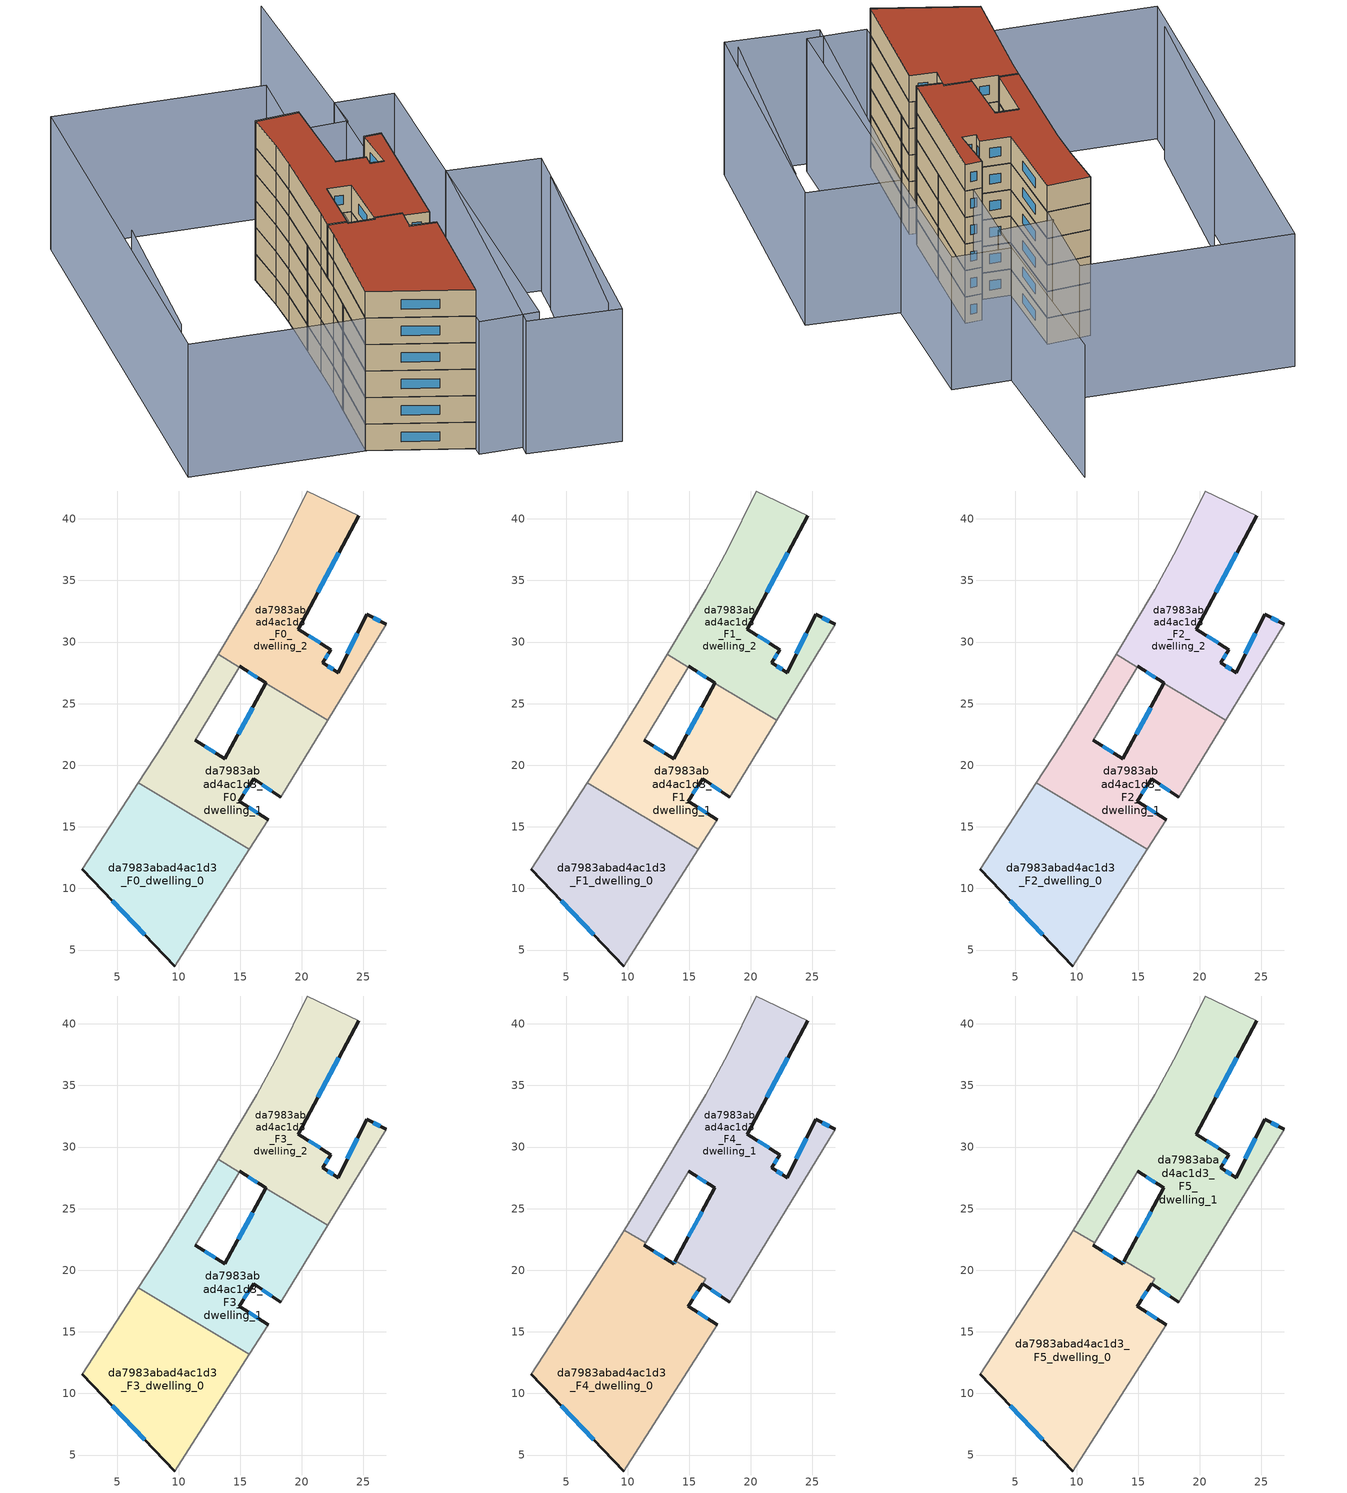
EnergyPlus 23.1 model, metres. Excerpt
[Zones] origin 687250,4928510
da7983abad4ac1d3_F0_dwelling_0
 floor ground (EU_floor_Construction): 9.68,3.71 15.74,13.19 6.72,18.56 2.16,11.57 z0
 wall outside (EU_wall_Construction): 9.68,3.71 2.16,11.57 z0:3
 wall adiabatic (EU_wall_Construction): 2.16,11.57 6.72,18.56 / 15.74,13.19 9.68,3.71 z0:3
 wall to da7983abad4ac1d3_F0_dwelling_1 (EU_wall_Construction): 6.72,18.56 15.74,13.19 z0:3
 window (EU_Window_Construction): 7.23,6.26 4.61,9.01 z0.98:2.02
da7983abad4ac1d3_F0_dwelling_1
 floor ground (EU_floor_Construction): 17.26,15.57 14.92,17.08 16.09,18.89 18.27,17.38 22.12,23.67 17.08,26.67 13.74,20.53 11.33,22.01 14.93,27.96 13.2,28.99 10.93,25.22 8.73,21.63 6.72,18.56 15.74,13.19 z0
 wall outside (EU_wall_Construction): 11.33,22.01 13.74,20.53 17.08,26.67 / 18.27,17.38 16.09,18.89 14.92,17.08 17.26,15.57 z0:3
 wall adiabatic (EU_wall_Construction): 14.93,27.96 11.33,22.01 / 22.12,23.67 18.27,17.38 / 17.26,15.57 15.74,13.19 / 6.72,18.56 8.73,21.63 10.93,25.22 13.2,28.99 z0:3
 wall to da7983abad4ac1d3_F0_dwelling_2 (EU_wall_Construction): 13.2,28.99 14.92,27.96 / 17.08,26.67 22.12,23.67 z0:3
 window (EU_Window_Construction): 12.11,21.53 12.96,21.01 / 14.83,22.52 16,24.67 / 17.56,17.88 16.8,18.4 / 15.71,18.31 15.3,17.67 / 15.68,16.59 16.5,16.06 z0.98:2.02
da7983abad4ac1d3_F0_dwelling_2
 floor ground (EU_floor_Construction): 22.12,23.67 26.87,31.42 25.26,32.25 22.95,27.51 21.68,28.3 22.36,29.38 19.7,31.05 24.61,40.25 20.45,42.25 18.14,37.54 16.35,34.22 13.2,28.99 14.93,27.96 14.96,28.01 17.09,26.68 17.08,26.67 z0
 wall outside (EU_wall_Construction): 24.61,40.25 19.7,31.05 22.36,29.38 21.68,28.3 22.95,27.51 25.26,32.25 26.87,31.42 / 17.08,26.67 17.09,26.68 14.96,28.01 z0:3
 wall adiabatic (EU_wall_Construction): 26.87,31.42 22.12,23.67 / 14.96,28.01 14.93,27.96 / 13.2,28.99 16.35,34.22 18.14,37.54 20.45,42.25 24.61,40.25 z0:3
 window (EU_Window_Construction): 23.01,37.26 21.3,34.05 / 20.57,30.51 21.49,29.93 / 22.14,29.03 21.9,28.66 / 22.09,28.05 22.54,27.77 / 23.7,29.06 24.51,30.71 / 25.78,31.99 26.35,31.69 / 16.4,27.12 15.65,27.58 z0.98:2.02
da7983abad4ac1d3_F1_dwelling_0
 floor to da7983abad4ac1d3_F0_dwelling_0 (EU_floor_Construction): 9.68,3.71 15.74,13.19 6.72,18.56 2.16,11.57 z3
 wall outside (EU_wall_Construction): 9.68,3.71 2.16,11.57 z3:6
 wall adiabatic (EU_wall_Construction): 2.16,11.57 6.72,18.56 / 15.74,13.19 9.68,3.71 z3:6
 wall to da7983abad4ac1d3_F1_dwelling_1 (EU_wall_Construction): 6.72,18.56 15.74,13.19 z3:6
 window (EU_Window_Construction): 7.23,6.26 4.61,9.01 z3.98:5.02
da7983abad4ac1d3_F1_dwelling_1
 floor to da7983abad4ac1d3_F0_dwelling_1 (EU_floor_Construction): 17.26,15.57 14.92,17.08 16.09,18.89 18.27,17.38 22.12,23.67 17.08,26.67 13.74,20.53 11.33,22.01 14.92,27.96 13.2,28.99 10.93,25.22 8.73,21.63 6.72,18.56 15.74,13.19 z3
 wall outside (EU_wall_Construction): 11.33,22.01 13.74,20.53 17.08,26.67 / 18.27,17.38 16.09,18.89 14.92,17.08 17.26,15.57 z3:6
 wall adiabatic (EU_wall_Construction): 14.93,27.96 11.33,22.01 / 22.12,23.67 18.27,17.38 / 17.26,15.57 15.74,13.19 / 6.72,18.56 8.73,21.63 10.93,25.22 13.2,28.99 z3:6
 wall to da7983abad4ac1d3_F1_dwelling_2 (EU_wall_Construction): 13.2,28.99 14.92,27.96 / 17.08,26.67 22.12,23.67 z3:6
 window (EU_Window_Construction): 12.11,21.53 12.96,21.01 / 14.83,22.52 16,24.67 / 17.56,17.88 16.8,18.4 / 15.71,18.31 15.3,17.67 / 15.68,16.59 16.5,16.06 z3.98:5.02
da7983abad4ac1d3_F1_dwelling_2
 floor to da7983abad4ac1d3_F0_dwelling_2 (EU_floor_Construction): 22.12,23.67 26.87,31.42 25.26,32.25 22.95,27.51 21.68,28.3 22.36,29.38 19.7,31.05 24.61,40.25 20.45,42.25 18.14,37.54 16.35,34.22 13.2,28.99 14.92,27.96 14.96,28.01 17.09,26.68 17.08,26.67 z3
 wall outside (EU_wall_Construction): 24.61,40.25 19.7,31.05 22.36,29.38 21.68,28.3 22.95,27.51 25.26,32.25 26.87,31.42 / 17.08,26.67 17.09,26.68 14.96,28.01 z3:6
 wall adiabatic (EU_wall_Construction): 26.87,31.42 22.12,23.67 / 14.96,28.01 14.93,27.96 / 13.2,28.99 16.35,34.22 18.14,37.54 20.45,42.25 24.61,40.25 z3:6
 window (EU_Window_Construction): 23.01,37.26 21.3,34.05 / 20.57,30.51 21.49,29.93 / 22.14,29.03 21.9,28.66 / 22.09,28.05 22.54,27.77 / 23.7,29.06 24.51,30.71 / 25.78,31.99 26.35,31.69 / 16.4,27.12 15.65,27.58 z3.98:5.02
da7983abad4ac1d3_F2_dwelling_0
 floor to da7983abad4ac1d3_F1_dwelling_0 (EU_floor_Construction): 9.68,3.71 15.74,13.19 6.72,18.56 2.16,11.57 z6
 wall outside (EU_wall_Construction): 9.68,3.71 2.16,11.57 z6:9
 wall adiabatic (EU_wall_Construction): 2.16,11.57 6.72,18.56 / 15.74,13.19 9.68,3.71 z6:9
 wall to da7983abad4ac1d3_F2_dwelling_1 (EU_wall_Construction): 6.72,18.56 15.74,13.19 z6:9
 window (EU_Window_Construction): 7.23,6.26 4.61,9.01 z6.98:8.02
da7983abad4ac1d3_F2_dwelling_1
 floor to da7983abad4ac1d3_F1_dwelling_1 (EU_floor_Construction): 17.26,15.57 14.92,17.08 16.09,18.89 18.27,17.38 22.12,23.67 17.08,26.67 13.74,20.53 11.33,22.01 14.92,27.96 13.2,28.99 10.93,25.22 8.73,21.63 6.72,18.56 15.74,13.19 z6
 wall outside (EU_wall_Construction): 11.33,22.01 13.74,20.53 17.08,26.67 / 18.27,17.38 16.09,18.89 14.92,17.08 17.26,15.57 z6:9
 wall adiabatic (EU_wall_Construction): 14.93,27.96 11.33,22.01 / 22.12,23.67 18.27,17.38 / 17.26,15.57 15.74,13.19 / 6.72,18.56 8.73,21.63 10.93,25.22 13.2,28.99 z6:9
 wall to da7983abad4ac1d3_F2_dwelling_2 (EU_wall_Construction): 13.2,28.99 14.92,27.96 / 17.08,26.67 22.12,23.67 z6:9
 window (EU_Window_Construction): 12.11,21.53 12.96,21.01 / 14.83,22.52 16,24.67 / 17.56,17.88 16.8,18.4 / 15.71,18.31 15.3,17.67 / 15.68,16.59 16.5,16.06 z6.98:8.02
da7983abad4ac1d3_F2_dwelling_2
 floor to da7983abad4ac1d3_F1_dwelling_2 (EU_floor_Construction): 22.12,23.67 26.87,31.42 25.26,32.25 22.95,27.51 21.68,28.3 22.36,29.38 19.7,31.05 24.61,40.25 20.45,42.25 18.14,37.54 16.35,34.22 13.2,28.99 14.92,27.96 14.96,28.01 17.09,26.68 17.08,26.67 z6
 wall outside (EU_wall_Construction): 24.61,40.25 19.7,31.05 22.36,29.38 21.68,28.3 22.95,27.51 25.26,32.25 26.87,31.42 / 17.08,26.67 17.09,26.68 14.96,28.01 z6:9
 wall adiabatic (EU_wall_Construction): 26.87,31.42 22.12,23.67 / 14.96,28.01 14.93,27.96 / 13.2,28.99 16.35,34.22 18.14,37.54 20.45,42.25 24.61,40.25 z6:9
 window (EU_Window_Construction): 23.01,37.26 21.3,34.05 / 20.57,30.51 21.49,29.93 / 22.14,29.03 21.9,28.66 / 22.09,28.05 22.54,27.77 / 23.7,29.06 24.51,30.71 / 25.78,31.99 26.35,31.69 / 16.4,27.12 15.65,27.58 z6.98:8.02
da7983abad4ac1d3_F3_dwelling_0
 floor to da7983abad4ac1d3_F2_dwelling_0 (EU_floor_Construction): 9.68,3.71 15.74,13.19 6.72,18.56 2.16,11.57 z9
 wall outside (EU_wall_Construction): 9.68,3.71 2.16,11.57 z9:12
 wall adiabatic (EU_wall_Construction): 2.16,11.57 6.72,18.56 / 15.74,13.19 9.68,3.71 z9:12
 wall to da7983abad4ac1d3_F3_dwelling_1 (EU_wall_Construction): 6.72,18.56 15.74,13.19 z9:12
 window (EU_Window_Construction): 7.23,6.26 4.61,9.01 z9.98:11.02
da7983abad4ac1d3_F3_dwelling_1
 floor to da7983abad4ac1d3_F2_dwelling_1 (EU_floor_Construction): 17.26,15.57 14.92,17.08 16.09,18.89 18.27,17.38 22.12,23.67 17.08,26.67 13.74,20.53 11.33,22.01 14.92,27.96 13.2,28.99 10.93,25.22 8.73,21.63 6.72,18.56 15.74,13.19 z9
 wall outside (EU_wall_Construction): 11.33,22.01 13.74,20.53 17.08,26.67 / 18.27,17.38 16.09,18.89 14.92,17.08 17.26,15.57 z9:12
 wall adiabatic (EU_wall_Construction): 14.93,27.96 11.33,22.01 / 22.12,23.67 18.27,17.38 / 17.26,15.57 15.74,13.19 / 6.72,18.56 8.73,21.63 10.93,25.22 13.2,28.99 z9:12
 wall to da7983abad4ac1d3_F3_dwelling_2 (EU_wall_Construction): 13.2,28.99 14.92,27.96 / 17.08,26.67 22.12,23.67 z9:12
 window (EU_Window_Construction): 12.11,21.53 12.96,21.01 / 14.83,22.52 16,24.67 / 17.56,17.88 16.8,18.4 / 15.71,18.31 15.3,17.67 / 15.68,16.59 16.5,16.06 z9.98:11.02
da7983abad4ac1d3_F3_dwelling_2
 floor to da7983abad4ac1d3_F2_dwelling_2 (EU_floor_Construction): 22.12,23.67 26.87,31.42 25.26,32.25 22.95,27.51 21.68,28.3 22.36,29.38 19.7,31.05 24.61,40.25 20.45,42.25 18.14,37.54 16.35,34.22 13.2,28.99 14.92,27.96 14.96,28.01 17.09,26.68 17.08,26.67 z9
 wall outside (EU_wall_Construction): 24.61,40.25 19.7,31.05 22.36,29.38 21.68,28.3 22.95,27.51 25.26,32.25 26.87,31.42 / 17.08,26.67 17.09,26.68 14.96,28.01 z9:12
 wall adiabatic (EU_wall_Construction): 26.87,31.42 22.12,23.67 / 14.96,28.01 14.93,27.96 / 13.2,28.99 16.35,34.22 18.14,37.54 20.45,42.25 24.61,40.25 z9:12
 window (EU_Window_Construction): 23.01,37.26 21.3,34.05 / 20.57,30.51 21.49,29.93 / 22.14,29.03 21.9,28.66 / 22.09,28.05 22.54,27.77 / 23.7,29.06 24.51,30.71 / 25.78,31.99 26.35,31.69 / 16.4,27.12 15.65,27.58 z9.98:11.02
da7983abad4ac1d3_F4_dwelling_0
 floor to da7983abad4ac1d3_F3_dwelling_0 (EU_floor_Construction): 9.68,3.71 15.74,13.19 6.72,18.56 2.16,11.57 z12
 floor to da7983abad4ac1d3_F3_dwelling_1 (EU_floor_Construction): 15.74,13.19 17.26,15.57 14.92,17.08 16.09,18.89 16.35,19.3 13.88,20.78 13.74,20.53 11.33,22.01 11.45,22.22 9.72,23.25 8.73,21.63 6.72,18.56 z12
 wall outside (EU_wall_Construction): 9.68,3.71 2.16,11.57 / 11.33,22.01 13.74,20.53 13.88,20.78 / 16.09,18.89 14.92,17.08 17.26,15.57 z12:15
 wall adiabatic (EU_wall_Construction): 2.16,11.57 8.73,21.63 9.72,23.25 / 11.45,22.22 11.33,22.01 / 17.26,15.57 9.68,3.71 z12:15
 wall to da7983abad4ac1d3_F4_dwelling_1 (EU_wall_Construction): 9.72,23.25 11.45,22.22 / 13.88,20.78 16.35,19.3 16.09,18.89 z12:15
 window (EU_Window_Construction): 7.23,6.26 4.61,9.01 / 12.11,21.53 12.96,21.01 / 13.78,20.61 13.83,20.7 / 15.68,16.59 16.5,16.06 / 15.71,18.31 15.3,17.67 z12.98:14.02
da7983abad4ac1d3_F4_dwelling_1
 floor to da7983abad4ac1d3_F3_dwelling_1 (EU_floor_Construction): 18.27,17.38 22.12,23.67 17.08,26.67 13.88,20.78 16.35,19.3 16.09,18.89 z12; 11.45,22.22 14.92,27.96 13.2,28.99 10.93,25.22 9.72,23.25 z12
 floor to da7983abad4ac1d3_F3_dwelling_2 (EU_floor_Construction): 22.12,23.67 26.87,31.42 25.26,32.25 22.95,27.51 21.68,28.3 22.36,29.38 19.7,31.05 24.61,40.25 20.45,42.25 18.14,37.54 16.35,34.22 13.2,28.99 14.92,27.96 14.96,28.01 17.09,26.68 17.08,26.67 z12
 wall outside (EU_wall_Construction): 13.88,20.78 17.09,26.68 14.96,28.01 / 24.61,40.25 19.7,31.05 22.36,29.38 21.68,28.3 22.95,27.51 25.26,32.25 26.87,31.42 / 18.27,17.38 16.09,18.89 z12:15
 wall adiabatic (EU_wall_Construction): 14.96,28.01 11.45,22.22 / 9.72,23.25 10.93,25.22 16.35,34.22 18.14,37.54 20.45,42.25 24.61,40.25 / 26.87,31.42 18.27,17.38 z12:15
 window (EU_Window_Construction): 14.92,22.7 16.05,24.76 / 16.4,27.12 15.65,27.58 / 23.01,37.26 21.3,34.05 / 20.57,30.51 21.49,29.93 / 22.14,29.03 21.9,28.66 / 22.09,28.05 22.54,27.77 / 23.7,29.06 24.51,30.71 / 25.78,31.99 26.35,31.69 / 17.56,17.88 16.8,18.4 z12.98:14.02
da7983abad4ac1d3_F5_dwelling_0
 floor to da7983abad4ac1d3_F4_dwelling_0 (EU_floor_Construction): 9.68,3.71 17.26,15.57 14.92,17.08 16.09,18.89 16.35,19.3 13.88,20.78 13.74,20.53 11.33,22.01 11.45,22.22 9.72,23.25 8.73,21.63 2.16,11.57 z15
 wall outside (EU_wall_Construction): 9.68,3.71 2.16,11.57 / 11.33,22.01 13.74,20.53 13.88,20.78 / 16.09,18.89 14.92,17.08 17.26,15.57 z15:18
 wall adiabatic (EU_wall_Construction): 2.16,11.57 8.73,21.63 9.72,23.25 / 11.45,22.22 11.33,22.01 / 17.26,15.57 9.68,3.71 z15:18
 wall to da7983abad4ac1d3_F5_dwelling_1 (EU_wall_Construction): 9.72,23.25 11.45,22.22 / 13.88,20.78 16.35,19.3 16.09,18.89 z15:18
 window (EU_Window_Construction): 7.23,6.26 4.61,9.01 / 12.11,21.53 12.96,21.01 / 13.78,20.61 13.83,20.7 / 15.68,16.59 16.5,16.06 / 15.71,18.31 15.3,17.67 z15.98:17.02
 roof outside (EU_roof_Construction): 16.35,19.3 14.92,17.08 17.26,15.57 9.68,3.71 2.16,11.57 8.73,21.63 9.72,23.25 11.45,22.22 11.33,22.01 13.74,20.53 13.88,20.78 z18
da7983abad4ac1d3_F5_dwelling_1
 floor to da7983abad4ac1d3_F4_dwelling_1 (EU_floor_Construction): 18.27,17.38 26.87,31.42 25.26,32.25 22.95,27.51 21.68,28.3 22.36,29.38 19.7,31.05 24.61,40.25 20.45,42.25 18.14,37.54 16.35,34.22 10.93,25.22 9.72,23.25 11.45,22.22 14.96,28.01 17.09,26.68 13.88,20.78 16.35,19.3 16.09,18.89 z15
 wall outside (EU_wall_Construction): 13.88,20.78 17.09,26.68 14.96,28.01 / 24.61,40.25 19.7,31.05 22.36,29.38 21.68,28.3 22.95,27.51 25.26,32.25 26.87,31.42 / 18.27,17.38 16.09,18.89 z15:18
 wall adiabatic (EU_wall_Construction): 14.96,28.01 11.45,22.22 / 9.72,23.25 10.93,25.22 16.35,34.22 18.14,37.54 20.45,42.25 24.61,40.25 / 26.87,31.42 18.27,17.38 z15:18
 window (EU_Window_Construction): 14.92,22.7 16.05,24.76 / 16.4,27.12 15.65,27.58 / 23.01,37.26 21.3,34.05 / 20.57,30.51 21.49,29.93 / 22.14,29.03 21.9,28.66 / 22.09,28.05 22.54,27.77 / 23.7,29.06 24.51,30.71 / 25.78,31.99 26.35,31.69 / 17.56,17.88 16.8,18.4 z15.98:17.02
 roof outside (EU_roof_Construction): 24.61,40.25 19.7,31.05 22.36,29.38 21.68,28.3 22.95,27.51 25.26,32.25 26.87,31.42 18.27,17.38 16.09,18.89 16.35,19.3 13.88,20.78 17.09,26.68 14.96,28.01 11.45,22.22 9.72,23.25 10.93,25.22 16.35,34.22 18.14,37.54 20.45,42.25 z18
shading: 20.21,-4.33 35.33,16.64 / -0.01,40.39 -10.74,24.36 / 41.9,60.53 30.5,38.99 / 30.5,38.99 25.38,41.7 / 37.53,19.82 20.35,-6.06 / 20.35,-6.06 12.24,-0.68 / 12.24,-0.68 29.42,25.21 / 29.42,25.21 37.53,19.82 / 9.11,2.74 32.24,42.34 / 32.24,42.34 37.6,39.21 / 37.6,39.21 14.47,-0.39 / 14.47,-0.39 9.11,2.74 / -13.28,21.15 11.68,61.36 / 11.68,61.36 30.47,49.7 / 30.47,49.7 5.51,9.48 / 5.51,9.48 -13.28,21.15 z0:15
[Building]
EU S2 Campaign: North Axis=0; Terrain=City; Solar Distribution=FullExterior
[Site:Location]
Bologna: Latitude=44.5; Longitude=11.25; Time Zone=1; Elevation=37
[SizingPeriod:WeatherFileDays]
AnnualSizingPeriod: Begin Month=1; Begin Day of Month=1; End Month=12; End Day of Month=31; Day of Week for Start Day=Monday; Use Weather File Daylight Saving Period=No; Use Weather File Rain and Snow Indicators=No
[MATERIAL]
EU_InternalMass_Material: Roughness=MediumRough; Thickness=0.1; Conductivity=1; Density=1800; Specific Heat=900; Thermal Absorptance=0.9; Solar Absorptance=0.7; Visible Absorptance=0.7
[MATERIAL:NOMASS] Roughness=MediumRough; Thermal Absorptance=0.9; Solar Absorptance=0.7; Visible Absorptance=0.7
Name | Thermal Resistance
EU_wall_NoMass | 0.905828
EU_roof_NoMass | 0.37593
EU_floor_NoMass | 0.67114
[WINDOWMATERIAL:SIMPLEGLAZINGSYSTEM]
EU_Window_SimpleGlazing: UFactor=4.52486; Solar Heat Gain Coefficient=0.85; Visible Transmittance=0.85
[CONSTRUCTION]
EU_wall_Construction: EU_wall_NoMass
EU_roof_Construction: EU_roof_NoMass
EU_floor_Construction: EU_floor_NoMass
EU_InternalMass_Construction: EU_InternalMass_Material
EU_Window_Construction: EU_Window_SimpleGlazing
[ZONE] Type=1; Multiplier=1; Ceiling Height=autocalculate; Floor Area=autocalculate; Part of Total Floor Area=Yes
Name | Volume
da7983abad4ac1d3_F0_dwelling_0; da7983abad4ac1d3_F1_dwelling_0; da7983abad4ac1d3_F2_dwelling_0; da7983abad4ac1d3_F3_dwelling_0 | 309.716
da7983abad4ac1d3_F4_dwelling_0 | 460.013
da7983abad4ac1d3_F5_dwelling_0 | 460.014
da7983abad4ac1d3_F0_dwelling_1 | 309.721
da7983abad4ac1d3_F1_dwelling_1; da7983abad4ac1d3_F2_dwelling_1; da7983abad4ac1d3_F3_dwelling_1 | 309.723
da7983abad4ac1d3_F4_dwelling_1 | 469.126
da7983abad4ac1d3_F5_dwelling_1 | 469.135
da7983abad4ac1d3_F0_dwelling_2 | 309.722
da7983abad4ac1d3_F1_dwelling_2; da7983abad4ac1d3_F2_dwelling_2; da7983abad4ac1d3_F3_dwelling_2 | 309.719
[INTERNALMASS] Construction=EU_InternalMass_Construction
Name | Zone or ZoneList | Surface Area
da7983abad4ac1d3_F0_dwelling_0_EU_InternalMass | da7983abad4ac1d3_F0_dwelling_0 | 103.239
da7983abad4ac1d3_F0_dwelling_1_EU_InternalMass | da7983abad4ac1d3_F0_dwelling_1 | 103.241
da7983abad4ac1d3_F0_dwelling_2_EU_InternalMass | da7983abad4ac1d3_F0_dwelling_2 | 103.24
da7983abad4ac1d3_F1_dwelling_0_EU_InternalMass | da7983abad4ac1d3_F1_dwelling_0 | 103.239
da7983abad4ac1d3_F1_dwelling_1_EU_InternalMass | da7983abad4ac1d3_F1_dwelling_1 | 103.241
da7983abad4ac1d3_F1_dwelling_2_EU_InternalMass | da7983abad4ac1d3_F1_dwelling_2 | 103.24
da7983abad4ac1d3_F2_dwelling_0_EU_InternalMass | da7983abad4ac1d3_F2_dwelling_0 | 103.239
da7983abad4ac1d3_F2_dwelling_1_EU_InternalMass | da7983abad4ac1d3_F2_dwelling_1 | 103.241
da7983abad4ac1d3_F2_dwelling_2_EU_InternalMass | da7983abad4ac1d3_F2_dwelling_2 | 103.24
da7983abad4ac1d3_F3_dwelling_0_EU_InternalMass | da7983abad4ac1d3_F3_dwelling_0 | 103.239
da7983abad4ac1d3_F3_dwelling_1_EU_InternalMass | da7983abad4ac1d3_F3_dwelling_1 | 103.241
da7983abad4ac1d3_F3_dwelling_2_EU_InternalMass | da7983abad4ac1d3_F3_dwelling_2 | 103.24
da7983abad4ac1d3_F4_dwelling_0_EU_InternalMass | da7983abad4ac1d3_F4_dwelling_0 | 153.337
da7983abad4ac1d3_F4_dwelling_1_EU_InternalMass | da7983abad4ac1d3_F4_dwelling_1 | 156.377
da7983abad4ac1d3_F5_dwelling_0_EU_InternalMass | da7983abad4ac1d3_F5_dwelling_0 | 153.337
da7983abad4ac1d3_F5_dwelling_1_EU_InternalMass | da7983abad4ac1d3_F5_dwelling_1 | 156.377
[OTHEREQUIPMENT] Fuel Type=Electricity; Design Level Calculation Method=Watts/Area; Power per Zone Floor Area=1; Fraction Latent=0; Fraction Radiant=0; Fraction Lost=0; Carbon Dioxide Generation Rate=0; EndUse Subcategory=EU_Step8_InternalGains
Name | Zone or ZoneList or Space or SpaceList | Schedule
EU_Step8_InternalGain_da7983abad4ac1d3_F0_dwelling_0_f000 | da7983abad4ac1d3_F0_dwelling_0 | EU_Step8_GainSchedule_da7983abad4ac1d3_F0_dwelling_0_f000
EU_Step8_InternalGain_da7983abad4ac1d3_F0_dwelling_1_f000 | da7983abad4ac1d3_F0_dwelling_1 | EU_Step8_GainSchedule_da7983abad4ac1d3_F0_dwelling_1_f000
EU_Step8_InternalGain_da7983abad4ac1d3_F0_dwelling_2_f000 | da7983abad4ac1d3_F0_dwelling_2 | EU_Step8_GainSchedule_da7983abad4ac1d3_F0_dwelling_2_f000
EU_Step8_InternalGain_da7983abad4ac1d3_F1_dwelling_0_f000 | da7983abad4ac1d3_F1_dwelling_0 | EU_Step8_GainSchedule_da7983abad4ac1d3_F1_dwelling_0_f000
EU_Step8_InternalGain_da7983abad4ac1d3_F1_dwelling_1_f000 | da7983abad4ac1d3_F1_dwelling_1 | EU_Step8_GainSchedule_da7983abad4ac1d3_F1_dwelling_1_f000
EU_Step8_InternalGain_da7983abad4ac1d3_F1_dwelling_2_f000 | da7983abad4ac1d3_F1_dwelling_2 | EU_Step8_GainSchedule_da7983abad4ac1d3_F1_dwelling_2_f000
EU_Step8_InternalGain_da7983abad4ac1d3_F2_dwelling_0_f000 | da7983abad4ac1d3_F2_dwelling_0 | EU_Step8_GainSchedule_da7983abad4ac1d3_F2_dwelling_0_f000
EU_Step8_InternalGain_da7983abad4ac1d3_F2_dwelling_1_f000 | da7983abad4ac1d3_F2_dwelling_1 | EU_Step8_GainSchedule_da7983abad4ac1d3_F2_dwelling_1_f000
EU_Step8_InternalGain_da7983abad4ac1d3_F2_dwelling_2_f000 | da7983abad4ac1d3_F2_dwelling_2 | EU_Step8_GainSchedule_da7983abad4ac1d3_F2_dwelling_2_f000
EU_Step8_InternalGain_da7983abad4ac1d3_F3_dwelling_0_f000 | da7983abad4ac1d3_F3_dwelling_0 | EU_Step8_GainSchedule_da7983abad4ac1d3_F3_dwelling_0_f000
EU_Step8_InternalGain_da7983abad4ac1d3_F3_dwelling_1_f000 | da7983abad4ac1d3_F3_dwelling_1 | EU_Step8_GainSchedule_da7983abad4ac1d3_F3_dwelling_1_f000
EU_Step8_InternalGain_da7983abad4ac1d3_F3_dwelling_2_f000 | da7983abad4ac1d3_F3_dwelling_2 | EU_Step8_GainSchedule_da7983abad4ac1d3_F3_dwelling_2_f000
EU_Step8_InternalGain_da7983abad4ac1d3_F4_dwelling_0_f000 | da7983abad4ac1d3_F4_dwelling_0 | EU_Step8_GainSchedule_da7983abad4ac1d3_F4_dwelling_0_f000
EU_Step8_InternalGain_da7983abad4ac1d3_F4_dwelling_1_f000 | da7983abad4ac1d3_F4_dwelling_1 | EU_Step8_GainSchedule_da7983abad4ac1d3_F4_dwelling_1_f000
EU_Step8_InternalGain_da7983abad4ac1d3_F5_dwelling_0_f000 | da7983abad4ac1d3_F5_dwelling_0 | EU_Step8_GainSchedule_da7983abad4ac1d3_F5_dwelling_0_f000
EU_Step8_InternalGain_da7983abad4ac1d3_F5_dwelling_1_f000 | da7983abad4ac1d3_F5_dwelling_1 | EU_Step8_GainSchedule_da7983abad4ac1d3_F5_dwelling_1_f000
[ZONEVENTILATION:DESIGNFLOWRATE] Schedule=EU_AlwaysOn; Design Flow Rate Calculation Method=AirChanges/Hour; Air Changes per Hour=0.73129; Ventilation Type=Natural; Fan Pressure Rise=0; Fan Total Efficiency=1; Constant Term Coefficient=1; Temperature Term Coefficient=0; Velocity Term Coefficient=0; Velocity Squared Term Coefficient=0; Minimum Indoor Temperature=-100; Maximum Indoor Temperature=100; Delta Temperature=-100; Minimum Outdoor Temperature=-100; Maximum Outdoor Temperature=100; Maximum Wind Speed=40
Name | Zone or ZoneList or Space or SpaceList
EU_ConstantAir_da7983abad4ac1d3_F0_dwelling_0 | da7983abad4ac1d3_F0_dwelling_0
EU_ConstantAir_da7983abad4ac1d3_F0_dwelling_1 | da7983abad4ac1d3_F0_dwelling_1
EU_ConstantAir_da7983abad4ac1d3_F0_dwelling_2 | da7983abad4ac1d3_F0_dwelling_2
EU_ConstantAir_da7983abad4ac1d3_F1_dwelling_0 | da7983abad4ac1d3_F1_dwelling_0
EU_ConstantAir_da7983abad4ac1d3_F1_dwelling_1 | da7983abad4ac1d3_F1_dwelling_1
EU_ConstantAir_da7983abad4ac1d3_F1_dwelling_2 | da7983abad4ac1d3_F1_dwelling_2
EU_ConstantAir_da7983abad4ac1d3_F2_dwelling_0 | da7983abad4ac1d3_F2_dwelling_0
EU_ConstantAir_da7983abad4ac1d3_F2_dwelling_1 | da7983abad4ac1d3_F2_dwelling_1
EU_ConstantAir_da7983abad4ac1d3_F2_dwelling_2 | da7983abad4ac1d3_F2_dwelling_2
EU_ConstantAir_da7983abad4ac1d3_F3_dwelling_0 | da7983abad4ac1d3_F3_dwelling_0
EU_ConstantAir_da7983abad4ac1d3_F3_dwelling_1 | da7983abad4ac1d3_F3_dwelling_1
EU_ConstantAir_da7983abad4ac1d3_F3_dwelling_2 | da7983abad4ac1d3_F3_dwelling_2
EU_ConstantAir_da7983abad4ac1d3_F4_dwelling_0 | da7983abad4ac1d3_F4_dwelling_0
EU_ConstantAir_da7983abad4ac1d3_F4_dwelling_1 | da7983abad4ac1d3_F4_dwelling_1
EU_ConstantAir_da7983abad4ac1d3_F5_dwelling_0 | da7983abad4ac1d3_F5_dwelling_0
EU_ConstantAir_da7983abad4ac1d3_F5_dwelling_1 | da7983abad4ac1d3_F5_dwelling_1
[HVACTEMPLATE:THERMOSTAT] Constant Heating Setpoint=20; Constant Cooling Setpoint=50
EU_HeatOnly_da7983abad4ac1d3_F0_dwelling_0; EU_HeatOnly_da7983abad4ac1d3_F0_dwelling_1; EU_HeatOnly_da7983abad4ac1d3_F0_dwelling_2; EU_HeatOnly_da7983abad4ac1d3_F1_dwelling_0; EU_HeatOnly_da7983abad4ac1d3_F1_dwelling_1; EU_HeatOnly_da7983abad4ac1d3_F1_dwelling_2; EU_HeatOnly_da7983abad4ac1d3_F2_dwelling_0; EU_HeatOnly_da7983abad4ac1d3_F2_dwelling_1; EU_HeatOnly_da7983abad4ac1d3_F2_dwelling_2; EU_HeatOnly_da7983abad4ac1d3_F3_dwelling_0; EU_HeatOnly_da7983abad4ac1d3_F3_dwelling_1; EU_HeatOnly_da7983abad4ac1d3_F3_dwelling_2; EU_HeatOnly_da7983abad4ac1d3_F4_dwelling_0; EU_HeatOnly_da7983abad4ac1d3_F4_dwelling_1; EU_HeatOnly_da7983abad4ac1d3_F5_dwelling_0; EU_HeatOnly_da7983abad4ac1d3_F5_dwelling_1
[HVACTEMPLATE:ZONE:IDEALLOADSAIRSYSTEM] System Availability Schedule=EU_AlwaysOn; Maximum Heating Supply Air Temperature=50; Minimum Cooling Supply Air Temperature=13; Maximum Heating Supply Air Humidity Ratio=0.0156; Minimum Cooling Supply Air Humidity Ratio=0.0077; Heating Limit=NoLimit; Cooling Limit=NoLimit; Heating Availability Schedule=EU_AlwaysOn; Cooling Availability Schedule=EU_CoolingOff; Dehumidification Control Type=ConstantSensibleHeatRatio; Cooling Sensible Heat Ratio=0.7; Dehumidification Setpoint=60; Humidification Control Type=None; Humidification Setpoint=30; Outdoor Air Method=None; Outdoor Air Flow Rate per Person=0.00944; Outdoor Air Flow Rate per Zone Floor Area=0; Outdoor Air Flow Rate per Zone=0; Demand Controlled Ventilation Type=None; Outdoor Air Economizer Type=NoEconomizer; Heat Recovery Type=None; Sensible Heat Recovery Effectiveness=0.7; Latent Heat Recovery Effectiveness=0.65
Name | Template Thermostat
da7983abad4ac1d3_F0_dwelling_0 | EU_HeatOnly_da7983abad4ac1d3_F0_dwelling_0
da7983abad4ac1d3_F0_dwelling_1 | EU_HeatOnly_da7983abad4ac1d3_F0_dwelling_1
da7983abad4ac1d3_F0_dwelling_2 | EU_HeatOnly_da7983abad4ac1d3_F0_dwelling_2
da7983abad4ac1d3_F1_dwelling_0 | EU_HeatOnly_da7983abad4ac1d3_F1_dwelling_0
da7983abad4ac1d3_F1_dwelling_1 | EU_HeatOnly_da7983abad4ac1d3_F1_dwelling_1
da7983abad4ac1d3_F1_dwelling_2 | EU_HeatOnly_da7983abad4ac1d3_F1_dwelling_2
da7983abad4ac1d3_F2_dwelling_0 | EU_HeatOnly_da7983abad4ac1d3_F2_dwelling_0
da7983abad4ac1d3_F2_dwelling_1 | EU_HeatOnly_da7983abad4ac1d3_F2_dwelling_1
da7983abad4ac1d3_F2_dwelling_2 | EU_HeatOnly_da7983abad4ac1d3_F2_dwelling_2
da7983abad4ac1d3_F3_dwelling_0 | EU_HeatOnly_da7983abad4ac1d3_F3_dwelling_0
da7983abad4ac1d3_F3_dwelling_1 | EU_HeatOnly_da7983abad4ac1d3_F3_dwelling_1
da7983abad4ac1d3_F3_dwelling_2 | EU_HeatOnly_da7983abad4ac1d3_F3_dwelling_2
da7983abad4ac1d3_F4_dwelling_0 | EU_HeatOnly_da7983abad4ac1d3_F4_dwelling_0
da7983abad4ac1d3_F4_dwelling_1 | EU_HeatOnly_da7983abad4ac1d3_F4_dwelling_1
da7983abad4ac1d3_F5_dwelling_0 | EU_HeatOnly_da7983abad4ac1d3_F5_dwelling_0
da7983abad4ac1d3_F5_dwelling_1 | EU_HeatOnly_da7983abad4ac1d3_F5_dwelling_1
[SIZING:ZONE] Zone Cooling Design Supply Air Temperature Input Method=SupplyAirTemperature; Zone Cooling Design Supply Air Temperature=13; Zone Heating Design Supply Air Temperature Input Method=SupplyAirTemperature; Zone Heating Design Supply Air Temperature=50; Zone Cooling Design Supply Air Humidity Ratio=0.008; Zone Heating Design Supply Air Humidity Ratio=0.008; Cooling Design Air Flow Method=DesignDay; Cooling Design Air Flow Rate=0; Cooling Minimum Air Flow per Zone Floor Area=0.000762; Cooling Minimum Air Flow=0; Cooling Minimum Air Flow Fraction=0.2; Heating Design Air Flow Method=DesignDay; Heating Design Air Flow Rate=0; Heating Maximum Air Flow per Zone Floor Area=0.002032; Heating Maximum Air Flow=0.141576; Heating Maximum Air Flow Fraction=0.3; Account for Dedicated Outdoor Air System=No; Dedicated Outdoor Air System Control Strategy=NeutralSupplyAir; Dedicated Outdoor Air Low Setpoint Temperature for Design=autosize; Dedicated Outdoor Air High Setpoint Temperature for Design=autosize; Zone Load Sizing Method=Sensible Load Only No Latent Load; Zone Latent Cooling Design Supply Air Humidity Ratio Input Method=HumidityRatioDifference; Zone Cooling Design Supply Air Humidity Ratio Difference=0.005; Zone Latent Heating Design Supply Air Humidity Ratio Input Method=HumidityRatioDifference; Zone Humidification Design Supply Air Humidity Ratio Difference=0.005
da7983abad4ac1d3_F0_dwelling_0; da7983abad4ac1d3_F0_dwelling_1; da7983abad4ac1d3_F0_dwelling_2; da7983abad4ac1d3_F1_dwelling_0; da7983abad4ac1d3_F1_dwelling_1; da7983abad4ac1d3_F1_dwelling_2; da7983abad4ac1d3_F2_dwelling_0; da7983abad4ac1d3_F2_dwelling_1; da7983abad4ac1d3_F2_dwelling_2; da7983abad4ac1d3_F3_dwelling_0; da7983abad4ac1d3_F3_dwelling_1; da7983abad4ac1d3_F3_dwelling_2; da7983abad4ac1d3_F4_dwelling_0; da7983abad4ac1d3_F4_dwelling_1; da7983abad4ac1d3_F5_dwelling_0; da7983abad4ac1d3_F5_dwelling_1
[SCHEDULE:CONSTANT]
Name | Hourly Value
EU_AlwaysOn | 1
EU_CoolingOff | 0
[SCHEDULE:FILE] Column Number=1; Rows to Skip at Top=0; Number of Hours of Data=8760; Column Separator=Comma; Interpolate to Timestep=No; Minutes per Item=60; Adjust Schedule for Daylight Savings=Yes
Name | File
EU_Step8_GainSchedule_da7983abad4ac1d3_F0_dwelling_0_f000 | ../../schedules/da7983abad4ac1d3/da7983abad4ac1d3_F0_dwelling_0_f000_gain.csv
EU_Step8_GainSchedule_da7983abad4ac1d3_F0_dwelling_1_f000 | ../../schedules/da7983abad4ac1d3/da7983abad4ac1d3_F0_dwelling_1_f000_gain.csv
EU_Step8_GainSchedule_da7983abad4ac1d3_F0_dwelling_2_f000 | ../../schedules/da7983abad4ac1d3/da7983abad4ac1d3_F0_dwelling_2_f000_gain.csv
EU_Step8_GainSchedule_da7983abad4ac1d3_F1_dwelling_0_f000 | ../../schedules/da7983abad4ac1d3/da7983abad4ac1d3_F1_dwelling_0_f000_gain.csv
EU_Step8_GainSchedule_da7983abad4ac1d3_F1_dwelling_1_f000 | ../../schedules/da7983abad4ac1d3/da7983abad4ac1d3_F1_dwelling_1_f000_gain.csv
EU_Step8_GainSchedule_da7983abad4ac1d3_F1_dwelling_2_f000 | ../../schedules/da7983abad4ac1d3/da7983abad4ac1d3_F1_dwelling_2_f000_gain.csv
EU_Step8_GainSchedule_da7983abad4ac1d3_F2_dwelling_0_f000 | ../../schedules/da7983abad4ac1d3/da7983abad4ac1d3_F2_dwelling_0_f000_gain.csv
EU_Step8_GainSchedule_da7983abad4ac1d3_F2_dwelling_1_f000 | ../../schedules/da7983abad4ac1d3/da7983abad4ac1d3_F2_dwelling_1_f000_gain.csv
EU_Step8_GainSchedule_da7983abad4ac1d3_F2_dwelling_2_f000 | ../../schedules/da7983abad4ac1d3/da7983abad4ac1d3_F2_dwelling_2_f000_gain.csv
EU_Step8_GainSchedule_da7983abad4ac1d3_F3_dwelling_0_f000 | ../../schedules/da7983abad4ac1d3/da7983abad4ac1d3_F3_dwelling_0_f000_gain.csv
EU_Step8_GainSchedule_da7983abad4ac1d3_F3_dwelling_1_f000 | ../../schedules/da7983abad4ac1d3/da7983abad4ac1d3_F3_dwelling_1_f000_gain.csv
EU_Step8_GainSchedule_da7983abad4ac1d3_F3_dwelling_2_f000 | ../../schedules/da7983abad4ac1d3/da7983abad4ac1d3_F3_dwelling_2_f000_gain.csv
EU_Step8_GainSchedule_da7983abad4ac1d3_F4_dwelling_0_f000 | ../../schedules/da7983abad4ac1d3/da7983abad4ac1d3_F4_dwelling_0_f000_gain.csv
EU_Step8_GainSchedule_da7983abad4ac1d3_F4_dwelling_1_f000 | ../../schedules/da7983abad4ac1d3/da7983abad4ac1d3_F4_dwelling_1_f000_gain.csv
EU_Step8_GainSchedule_da7983abad4ac1d3_F5_dwelling_0_f000 | ../../schedules/da7983abad4ac1d3/da7983abad4ac1d3_F5_dwelling_0_f000_gain.csv
EU_Step8_GainSchedule_da7983abad4ac1d3_F5_dwelling_1_f000 | ../../schedules/da7983abad4ac1d3/da7983abad4ac1d3_F5_dwelling_1_f000_gain.csv
